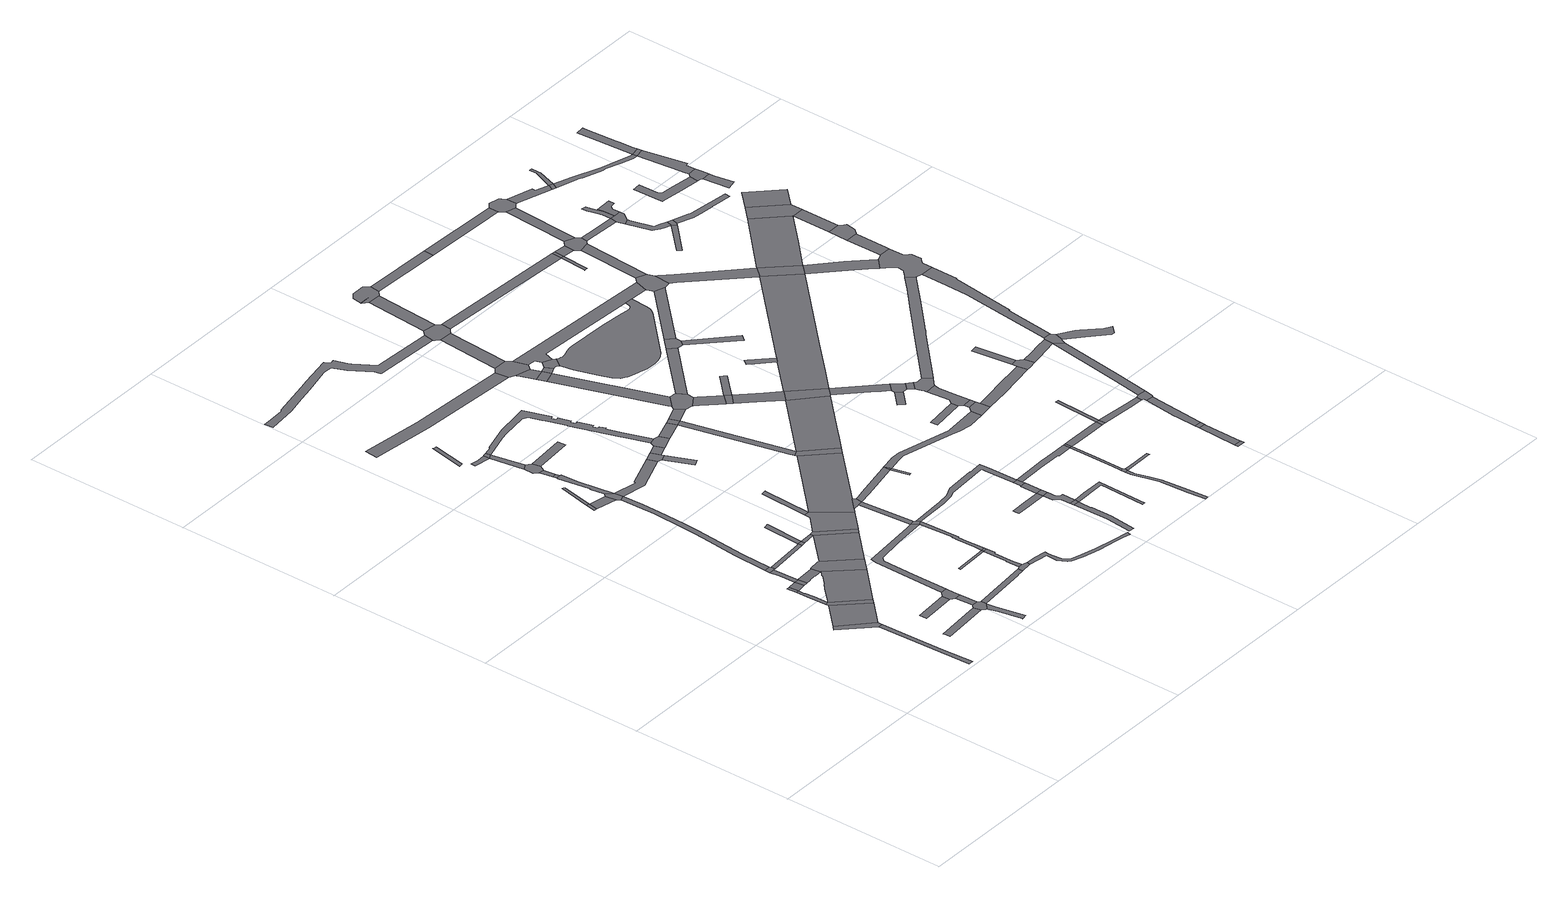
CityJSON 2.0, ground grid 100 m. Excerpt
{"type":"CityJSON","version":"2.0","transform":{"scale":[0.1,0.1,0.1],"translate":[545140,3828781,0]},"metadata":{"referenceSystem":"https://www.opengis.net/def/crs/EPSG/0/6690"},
"CityObjects":{
"road1":{"type":"Road","attributes":{"RoadStructureAttribute.sectionType":"1"},"geometry":[{"type":"MultiSurface","lod":"1","boundaries":[[[0,1,2,3,4,5]]]}]},
"road2":{"type":"Road","geometry":[{"type":"MultiSurface","lod":"1","boundaries":[[[6,7,3,2,8,9]]]}]},
"road3":{"type":"Road","attributes":{"function":"3","RoadStructureAttribute.sectionType":"1"},"geometry":[{"type":"MultiSurface","lod":"1","boundaries":[[[10,6,9,11]]]}]},
"road4":{"type":"Road","attributes":{"RoadStructureAttribute.sectionType":"1"},"geometry":[{"type":"MultiSurface","lod":"1","boundaries":[[[12,13,14,15,16,17,18,19]]]}]},
"road5":{"type":"Road","geometry":[{"type":"MultiSurface","lod":"1","boundaries":[[[20,21,16,15]]]}]},
"road6":{"type":"Road","geometry":[{"type":"MultiSurface","lod":"1","boundaries":[[[19,18,22,10,11,23]]]}]},
"road7":{"type":"Road","attributes":{"RoadStructureAttribute.sectionType":"1"},"geometry":[{"type":"MultiSurface","lod":"1","boundaries":[[[24,25,20,15,26,27,28]]]}]},
"road8":{"type":"Road","attributes":{"RoadStructureAttribute.sectionType":"1"},"geometry":[{"type":"MultiSurface","lod":"1","boundaries":[[[29,30,31,32,33]]]}]},
"road9":{"type":"Road","geometry":[{"type":"MultiSurface","lod":"1","boundaries":[[[34,24,28,35]]]}]},
"road10":{"type":"Road","attributes":{"RoadStructureAttribute.sectionType":"1"},"geometry":[{"type":"MultiSurface","lod":"1","boundaries":[[[36,37,38,24,34]]]}]},
"road11":{"type":"Road","geometry":[{"type":"MultiSurface","lod":"1","boundaries":[[[39,40,41,42]]]}]},
"road12":{"type":"Road","geometry":[{"type":"MultiSurface","lod":"1","boundaries":[[[43,37,36,44,45,46,47,48]]]}]},
"road13":{"type":"Road","attributes":{"function":"3","RoadStructureAttribute.sectionType":"1"},"geometry":[{"type":"MultiSurface","lod":"1","boundaries":[[[49,50,51,52,53,54,55,56,57,19,23,58]]]}]},
"road14":{"type":"Road","attributes":{"RoadStructureAttribute.sectionType":"1"},"geometry":[{"type":"MultiSurface","lod":"1","boundaries":[[[59,60,34,35,61,62,63,64,65]]]}]},
"road15":{"type":"Road","geometry":[{"type":"MultiSurface","lod":"1","boundaries":[[[66,67,68,29,33,69,70,71,72,73,74]]]}]},
"road16":{"type":"Road","attributes":{"RoadStructureAttribute.sectionType":"1"},"geometry":[{"type":"MultiSurface","lod":"1","boundaries":[[[75,76,72,71,77,78,79,80]]]}]},
"road17":{"type":"Road","attributes":{"RoadStructureAttribute.sectionType":"1"},"geometry":[{"type":"MultiSurface","lod":"1","boundaries":[[[81,82,66,74]]]}]},
"road18":{"type":"Road","geometry":[{"type":"MultiSurface","lod":"1","boundaries":[[[83,39,42,82,81,84,85]]]}]},
"road19":{"type":"Road","attributes":{"RoadStructureAttribute.sectionType":"1"},"geometry":[{"type":"MultiSurface","lod":"1","boundaries":[[[86,87,88,89,45,44,90]]]}]},
"road20":{"type":"Road","attributes":{"RoadStructureAttribute.sectionType":"1"},"geometry":[{"type":"MultiSurface","lod":"1","boundaries":[[[91,92,93,94,95,96,97,98,99,100,101,102,103,104,105,106,43,48]]]}]},
"road21":{"type":"Road","geometry":[{"type":"MultiSurface","lod":"1","boundaries":[[[107,108,109,110,59,65,49,58,111,112,113]]]}]},
"road22":{"type":"Road","geometry":[{"type":"MultiSurface","lod":"1","boundaries":[[[114,115,116,117]]]}]},
"road23":{"type":"Road","attributes":{"RoadStructureAttribute.sectionType":"1"},"geometry":[{"type":"MultiSurface","lod":"1","boundaries":[[[118,117,116,119,120]]]}]},
"road24":{"type":"Road","geometry":[{"type":"MultiSurface","lod":"1","boundaries":[[[121,122,123,124,114,117]]]}]},
"road25":{"type":"Road","geometry":[{"type":"MultiSurface","lod":"1","boundaries":[[[125,86,90,126]]]}]},
"road26":{"type":"Road","attributes":{"RoadStructureAttribute.sectionType":"1"},"geometry":[{"type":"MultiSurface","lod":"1","boundaries":[[[127,73,72,128,129,130]]]}]},
"road27":{"type":"Road","attributes":{"function":"3","RoadStructureAttribute.sectionType":"1"},"geometry":[{"type":"MultiSurface","lod":"1","boundaries":[[[131,132,107,113,133]]]}]},
"road28":{"type":"Road","geometry":[{"type":"MultiSurface","lod":"1","boundaries":[[[134,135,136,120,119,137,138,98,97,139]]]}]},
"road29":{"type":"Road","geometry":[{"type":"MultiSurface","lod":"1","boundaries":[[[140,141,142,143,86,125]]]}]},
"road30":{"type":"Road","attributes":{"RoadStructureAttribute.sectionType":"1"},"geometry":[{"type":"MultiSurface","lod":"1","boundaries":[[[144,125,126,131]]]}]},
"road31":{"type":"Road","geometry":[{"type":"MultiSurface","lod":"1","boundaries":[[[145,146,147,148,149]]]}]},
"road32":{"type":"Road","attributes":{"RoadStructureAttribute.sectionType":"1"},"geometry":[{"type":"MultiSurface","lod":"1","boundaries":[[[150,151,152,153,154,155,134,139]]]}]},
"road33":{"type":"Road","attributes":{"RoadStructureAttribute.sectionType":"1"},"geometry":[{"type":"MultiSurface","lod":"1","boundaries":[[[156,157,158,159,160]]]}]},
"road34":{"type":"Road","geometry":[{"type":"MultiSurface","lod":"1","boundaries":[[[161,162,163,152,151]]]}]},
"road35":{"type":"Road","attributes":{"RoadStructureAttribute.sectionType":"1"},"geometry":[{"type":"MultiSurface","lod":"1","boundaries":[[[164,165,163,162,166]]]}]},
"road36":{"type":"Road","geometry":[{"type":"MultiSurface","lod":"1","boundaries":[[[167,168,169,170,164,166,171,172]]]}]},
"road37":{"type":"Road","attributes":{"RoadStructureAttribute.sectionType":"1"},"geometry":[{"type":"MultiSurface","lod":"1","boundaries":[[[173,174,175,176,83,85,177,178,179,180,181]]]}]},
"road38":{"type":"Road","attributes":{"RoadStructureAttribute.sectionType":"1"},"geometry":[{"type":"MultiSurface","lod":"1","boundaries":[[[182,159,168,167]]]}]},
"road39":{"type":"Road","geometry":[{"type":"MultiSurface","lod":"1","boundaries":[[[183,184,185,160,159,182]]]}]},
"road40":{"type":"Road","geometry":[{"type":"MultiSurface","lod":"1","boundaries":[[[186,187,144,131,133,188]]]}]},
"road41":{"type":"Road","geometry":[{"type":"MultiSurface","lod":"1","boundaries":[[[189,190,191,192]]]}]},
"road42":{"type":"Road","geometry":[{"type":"MultiSurface","lod":"1","boundaries":[[[193,127,130,194,195,196]]]}]},
"road43":{"type":"Road","attributes":{"RoadStructureAttribute.sectionType":"1"},"geometry":[{"type":"MultiSurface","lod":"1","boundaries":[[[197,198,199,139,97,200,201]]]}]},
"road44":{"type":"Road","geometry":[{"type":"MultiSurface","lod":"1","boundaries":[[[202,203,204,186,188,205,206]]]}]},
"road45":{"type":"Road","attributes":{"RoadStructureAttribute.sectionType":"1"},"geometry":[{"type":"MultiSurface","lod":"1","boundaries":[[[207,208,209,210,192,211,212,213,193,196]]]}]},
"road46":{"type":"Road","attributes":{"RoadStructureAttribute.sectionType":"1"},"geometry":[{"type":"MultiSurface","lod":"1","boundaries":[[[214,215,172,171]]]}]},
"road47":{"type":"Road","geometry":[{"type":"MultiSurface","lod":"1","boundaries":[[[216,189,192,210]]]}]},
"road48":{"type":"Road","attributes":{"RoadStructureAttribute.sectionType":"1"},"geometry":[{"type":"MultiSurface","lod":"1","boundaries":[[[217,218,219,220,202,206]]]}]},
"road49":{"type":"Road","attributes":{"RoadStructureAttribute.sectionType":"1"},"geometry":[{"type":"MultiSurface","lod":"1","boundaries":[[[221,222,223,224,225,181,226,227,228,229,230,231,189,216]]]}]},
"road50":{"type":"Road","geometry":[{"type":"MultiSurface","lod":"1","boundaries":[[[232,173,181,225,233]]]}]},
"road51":{"type":"Road","attributes":{"RoadStructureAttribute.sectionType":"1"},"geometry":[{"type":"MultiSurface","lod":"1","boundaries":[[[234,235,236,237,238,239,240]]]}]},
"road52":{"type":"Road","attributes":{"RoadStructureAttribute.sectionType":"1"},"geometry":[{"type":"MultiSurface","lod":"1","boundaries":[[[241,242,243,244,245,246,247,248,249,250,251,252,253,254,255,256,257,258,259,260,261,262,263,264,265,266,267,268,269,270,183,182,271,272,273,274,275,276,277,278,279,280,281,282,283]]]}]},
"road53":{"type":"Road","attributes":{"RoadStructureAttribute.sectionType":"1"},"geometry":[{"type":"MultiSurface","lod":"1","boundaries":[[[284,285,173,232]]]}]},
"road54":{"type":"Road","geometry":[{"type":"MultiSurface","lod":"1","boundaries":[[[286,287,288,289,290,285,284,291]]]}]},
"road55":{"type":"Road","geometry":[{"type":"MultiSurface","lod":"1","boundaries":[[[292,197,201,293,294,295]]]}]},
"road56":{"type":"Road","geometry":[{"type":"MultiSurface","lod":"1","boundaries":[[[296,297,298,294,293]]]}]},
"road57":{"type":"Road","attributes":{"RoadStructureAttribute.sectionType":"1"},"geometry":[{"type":"MultiSurface","lod":"1","boundaries":[[[299,300,301,302,303,304,305,306,307,308,195,194,309,310,311,312,313,314,315,316,317,318]]]}]},
"road58":{"type":"Road","attributes":{"RoadStructureAttribute.sectionType":"1"},"geometry":[{"type":"MultiSurface","lod":"1","boundaries":[[[319,292,295,320,321]]]}]},
"road59":{"type":"Road","attributes":{"RoadStructureAttribute.sectionType":"1"},"geometry":[{"type":"MultiSurface","lod":"1","boundaries":[[[322,323,324,325,326,327,328,329,330,331,332,333,334,335,336,337,338,339,340,341,342,343,344,345,346,347,348]]]}]},
"road60":{"type":"Road","attributes":{"RoadStructureAttribute.sectionType":"1"},"geometry":[{"type":"MultiSurface","lod":"1","boundaries":[[[349,350,351,206,205,288,287,352]]]}]},
"road61":{"type":"Road","geometry":[{"type":"MultiSurface","lod":"1","boundaries":[[[283,282,319,321,353,354]]]}]},
"road62":{"type":"Road","attributes":{"RoadStructureAttribute.sectionType":"1"},"geometry":[{"type":"MultiSurface","lod":"1","boundaries":[[[355,356,357,358,359,360,361,291,284,362,363,364,365,366]]]}]},
"road63":{"type":"Road","attributes":{"RoadStructureAttribute.sectionType":"1"},"geometry":[{"type":"MultiSurface","lod":"1","boundaries":[[[367,368,369,370,371,372,373,374,375,376,233,225,377,378,379,380,381,382,383,384,385,386,387]]]}]},
"road64":{"type":"Road","attributes":{"RoadStructureAttribute.sectionType":"1"},"geometry":[{"type":"MultiSurface","lod":"1","boundaries":[[[388,354,353,389,390]]]}]},
"road65":{"type":"Road","attributes":{"RoadStructureAttribute.sectionType":"1"},"geometry":[{"type":"MultiSurface","lod":"1","boundaries":[[[391,390,392,393,394]]]}]},
"road66":{"type":"Road","geometry":[{"type":"MultiSurface","lod":"1","boundaries":[[[395,396,397,398,399,400,401,402]]]}]},
"road67":{"type":"Road","geometry":[{"type":"MultiSurface","lod":"1","boundaries":[[[403,388,390,391,404]]]}]},
"road68":{"type":"Road","geometry":[{"type":"MultiSurface","lod":"1","boundaries":[[[405,406,407,408,366]]]}]},
"road69":{"type":"Road","attributes":{"RoadStructureAttribute.sectionType":"1"},"geometry":[{"type":"MultiSurface","lod":"1","boundaries":[[[409,410,411,412,413,414,415,416]]]}]},
"road70":{"type":"Road","geometry":[{"type":"MultiSurface","lod":"1","boundaries":[[[355,366,408]]]}]},
"road71":{"type":"Road","geometry":[{"type":"MultiSurface","lod":"1","boundaries":[[[394,393,417,418,349,352,419]]]}]},
"road72":{"type":"Road","attributes":{"RoadStructureAttribute.sectionType":"1"},"geometry":[{"type":"MultiSurface","lod":"1","boundaries":[[[420,403,404,421,422]]]}]},
"road73":{"type":"Road","geometry":[{"type":"MultiSurface","lod":"1","boundaries":[[[423,424,409,416]]]}]},
"road74":{"type":"Road","attributes":{"RoadStructureAttribute.sectionType":"1"},"geometry":[{"type":"MultiSurface","lod":"1","boundaries":[[[425,426,427,428,429,430,402,431,432,433,434,424,423]]]}]},
"road75":{"type":"Road","geometry":[{"type":"MultiSurface","lod":"1","boundaries":[[[435,395,402,430]]]}]},
"road76":{"type":"Road","attributes":{"RoadStructureAttribute.sectionType":"1"},"geometry":[{"type":"MultiSurface","lod":"1","boundaries":[[[436,437,395,435]]]}]},
"road77":{"type":"Road","attributes":{"RoadStructureAttribute.sectionType":"1"},"geometry":[{"type":"MultiSurface","lod":"1","boundaries":[[[438,439,440,441,442,443]]]}]},
"road78":{"type":"Road","geometry":[{"type":"MultiSurface","lod":"1","boundaries":[[[442,441,444,445,446]]]}]},
"road79":{"type":"Road","geometry":[{"type":"MultiSurface","lod":"1","boundaries":[[[447,240,239,438,443,448,449,450,451]]]}]},
"road80":{"type":"Road","geometry":[{"type":"MultiSurface","lod":"1","boundaries":[[[387,386,452,437,436,453]]]}]},
"road81":{"type":"Road","attributes":{"RoadStructureAttribute.sectionType":"1"},"geometry":[{"type":"MultiSurface","lod":"1","boundaries":[[[446,445,444,454,455,456,457]]]}]},
"road82":{"type":"Road","attributes":{"RoadStructureAttribute.sectionType":"1"},"geometry":[{"type":"MultiSurface","lod":"1","boundaries":[[[458,459,460,461,462,463,423,416]]]}]},
"road83":{"type":"Road","geometry":[{"type":"MultiSurface","lod":"1","boundaries":[[[464,465,457,456,466,420,422,467,468,469,470,471]]]}]},
"road84":{"type":"Road","geometry":[{"type":"MultiSurface","lod":"1","boundaries":[[[472,442,446,473]]]}]},
"road85":{"type":"Road","attributes":{"RoadStructureAttribute.sectionType":"1"},"geometry":[{"type":"MultiSurface","lod":"1","boundaries":[[[474,475,447,451,476,477]]]}]},
"road86":{"type":"Road","attributes":{"RoadStructureAttribute.sectionType":"1"},"geometry":[{"type":"MultiSurface","lod":"1","boundaries":[[[478,479,480,481,469,468,482,483,484,485,486]]]}]},
"road87":{"type":"Road","attributes":{"function":"3","RoadStructureAttribute.sectionType":"1"},"geometry":[{"type":"MultiSurface","lod":"1","boundaries":[[[487,488,394,419,489,490,491]]]}]},
"road88":{"type":"Road","geometry":[{"type":"MultiSurface","lod":"1","boundaries":[[[492,472,473,493,494,495,496,497]]]}]},
"road89":{"type":"Road","geometry":[{"type":"MultiSurface","lod":"1","boundaries":[[[486,485,498,499]]]}]},
"road90":{"type":"Road","geometry":[{"type":"MultiSurface","lod":"1","boundaries":[[[500,348,347,501,474,477,502,503,504,505]]]}]},
"road91":{"type":"Road","attributes":{"RoadStructureAttribute.sectionType":"1"},"geometry":[{"type":"MultiSurface","lod":"1","boundaries":[[[506,507,508,509,510,511,355,408,512,513,514,515,516,517,518,519]]]}]},
"road92":{"type":"Road","attributes":{"RoadStructureAttribute.sectionType":"1"},"geometry":[{"type":"MultiSurface","lod":"1","boundaries":[[[520,521,387,453,522,523,524,525,526,527]]]}]},
"road93":{"type":"Road","attributes":{"RoadStructureAttribute.sectionType":"1"},"geometry":[{"type":"MultiSurface","lod":"1","boundaries":[[[528,529,499,498,530,531,487,532]]]}]},
"road94":{"type":"Road","attributes":{"RoadStructureAttribute.sectionType":"1"},"geometry":[{"type":"MultiSurface","lod":"1","boundaries":[[[533,534,500,505,535]]]}]},
"road95":{"type":"Road","geometry":[{"type":"MultiSurface","lod":"1","boundaries":[[[536,537,538,539,540,486,499]]]}]},
"road96":{"type":"Road","attributes":{"RoadStructureAttribute.sectionType":"1"},"geometry":[{"type":"MultiSurface","lod":"1","boundaries":[[[541,542,543,544,545,546,547,548,549,550,551]]]}]},
"road97":{"type":"Road","attributes":{"RoadStructureAttribute.sectionType":"1"},"geometry":[{"type":"MultiSurface","lod":"1","boundaries":[[[552,471,470,553,554]]]}]},
"road98":{"type":"Road","geometry":[{"type":"MultiSurface","lod":"1","boundaries":[[[555,546,545,556,557]]]}]},
"road99":{"type":"Road","geometry":[{"type":"MultiSurface","lod":"1","boundaries":[[[558,559,560,561,562,563,533,535,564,565,566,567]]]}]},
"road100":{"type":"Road","geometry":[{"type":"MultiSurface","lod":"1","boundaries":[[[532,487,491,568,569]]]}]},
"road101":{"type":"Road","attributes":{"RoadStructureAttribute.sectionType":"1"},"geometry":[{"type":"MultiSurface","lod":"1","boundaries":[[[526,570,571,572,555,557,573,574,575]]]}]},
"road102":{"type":"Road","geometry":[{"type":"MultiSurface","lod":"1","boundaries":[[[576,577,578,579,580,556,545]]]}]},
"road103":{"type":"Road","geometry":[{"type":"MultiSurface","lod":"1","boundaries":[[[581,527,526,575]]]}]},
"road104":{"type":"Road","geometry":[{"type":"MultiSurface","lod":"1","boundaries":[[[582,583,584,585,586,587,588,589,590,591,592,593,594,595,596,597,598,599,496,495,600,601,602,603,604,605,606,607,608,609,610,611,612,613,614,615,616,617,618,619,620,621,622]]]}]},
"road105":{"type":"Road","geometry":[{"type":"MultiSurface","lod":"1","boundaries":[[[623,624,625,626]]]}]},
"road106":{"type":"Road","attributes":{"RoadStructureAttribute.sectionType":"1"},"geometry":[{"type":"MultiSurface","lod":"1","boundaries":[[[569,568,627,628,629,630]]]}]},
"road107":{"type":"Road","geometry":[{"type":"MultiSurface","lod":"1","boundaries":[[[631,632,633,634]]]}]},
"road108":{"type":"Road","attributes":{"RoadStructureAttribute.sectionType":"1"},"geometry":[{"type":"MultiSurface","lod":"1","boundaries":[[[450,449,635,492,497,636,582,622,637,638]]]}]},
"road109":{"type":"Road","geometry":[{"type":"MultiSurface","lod":"1","boundaries":[[[639,552,554,640,641,642]]]}]},
"road110":{"type":"Road","attributes":{"RoadStructureAttribute.sectionType":"1"},"geometry":[{"type":"MultiSurface","lod":"1","boundaries":[[[643,644,581,575,645,646,647,648,649]]]}]},
"road111":{"type":"Road","geometry":[{"type":"MultiSurface","lod":"1","boundaries":[[[650,651,652,653,654,655,656]]]}]},
"road112":{"type":"Road","geometry":[{"type":"MultiSurface","lod":"1","boundaries":[[[657,658,659,660,519,518,661,662]]]}]},
"road113":{"type":"Road","geometry":[{"type":"MultiSurface","lod":"1","boundaries":[[[663,664,658,657]]]}]},
"road114":{"type":"Road","geometry":[{"type":"MultiSurface","lod":"1","boundaries":[[[630,629,665,631,634,666,667,668]]]}]},
"road115":{"type":"Road","attributes":{"RoadStructureAttribute.sectionType":"1"},"geometry":[{"type":"MultiSurface","lod":"1","boundaries":[[[669,670,671,672,673,674,623,626,664,663]]]}]},
"road116":{"type":"Road","attributes":{"RoadStructureAttribute.sectionType":"1"},"geometry":[{"type":"MultiSurface","lod":"1","boundaries":[[[668,667,675,676]]]}]},
"road117":{"type":"Road","attributes":{"RoadStructureAttribute.sectionType":"1"},"geometry":[{"type":"MultiSurface","lod":"1","boundaries":[[[565,564,677,678]]]}]},
"road118":{"type":"Road","attributes":{"RoadStructureAttribute.sectionType":"1"},"geometry":[{"type":"MultiSurface","lod":"1","boundaries":[[[679,680,681,682,641,640]]]}]},
"road119":{"type":"Road","attributes":{"RoadStructureAttribute.sectionType":"1"},"geometry":[{"type":"MultiSurface","lod":"1","boundaries":[[[504,503,683,684,685]]]}]},
"road120":{"type":"Road","geometry":[{"type":"MultiSurface","lod":"1","boundaries":[[[686,676,675,687,688,673,672,689,690,691,692]]]}]},
"road121":{"type":"Road","geometry":[{"type":"MultiSurface","lod":"1","boundaries":[[[649,648,693,694]]]}]},
"road122":{"type":"Road","attributes":{"RoadStructureAttribute.sectionType":"1"},"geometry":[{"type":"MultiSurface","lod":"1","boundaries":[[[695,696,697,649,694]]]}]},
"road123":{"type":"Road","geometry":[{"type":"MultiSurface","lod":"1","boundaries":[[[698,699,700,701]]]}]},
"road124":{"type":"Road","attributes":{"RoadStructureAttribute.sectionType":"1"},"geometry":[{"type":"MultiSurface","lod":"1","boundaries":[[[702,639,642,703,704]]]}]},
"road125":{"type":"Road","attributes":{"RoadStructureAttribute.sectionType":"1"},"geometry":[{"type":"MultiSurface","lod":"1","boundaries":[[[705,706,707,662,661,708,709]]]}]},
"road126":{"type":"Road","attributes":{"RoadStructureAttribute.sectionType":"1"},"geometry":[{"type":"MultiSurface","lod":"1","boundaries":[[[710,698,701,711,712,713,714]]]}]},
"road127":{"type":"Road","attributes":{"RoadStructureAttribute.sectionType":"1"},"geometry":[{"type":"MultiSurface","lod":"1","boundaries":[[[715,716,717,694,693,718,719,720]]]}]},
"road128":{"type":"Road","geometry":[{"type":"MultiSurface","lod":"1","boundaries":[[[721,710,714,722]]]}]},
"road129":{"type":"Road","attributes":{"function":"3","RoadStructureAttribute.sectionType":"1"},"geometry":[{"type":"MultiSurface","lod":"1","boundaries":[[[723,656,655,724,532,569,725,726,727]]]}]},
"road130":{"type":"Road","attributes":{"RoadStructureAttribute.sectionType":"1"},"geometry":[{"type":"MultiSurface","lod":"1","boundaries":[[[728,729,730,721,722,731,732]]]}]},
"road131":{"type":"Road","geometry":[{"type":"MultiSurface","lod":"1","boundaries":[[[733,734,720,719,735,728,732,736,737]]]}]},
"road132":{"type":"Road","geometry":[{"type":"MultiSurface","lod":"1","boundaries":[[[738,739,638,637,740,741,702,704,742,743,744,745]]]}]},
"road133":{"type":"Road","geometry":[{"type":"MultiSurface","lod":"1","boundaries":[[[684,746,747,748,749,750]]]}]},
"road134":{"type":"Road","geometry":[{"type":"MultiSurface","lod":"1","boundaries":[[[751,752,705,709,753,754,755]]]}]},
"road135":{"type":"Road","attributes":{"RoadStructureAttribute.sectionType":"1"},"geometry":[{"type":"MultiSurface","lod":"1","boundaries":[[[756,757,752,751]]]}]},
"road136":{"type":"Road","geometry":[{"type":"MultiSurface","lod":"1","boundaries":[[[685,684,750,758]]]}]},
"road137":{"type":"Road","attributes":{"RoadStructureAttribute.sectionType":"1"},"geometry":[{"type":"MultiSurface","lod":"1","boundaries":[[[678,677,759,760,761,762]]]}]},
"road138":{"type":"Road","attributes":{"RoadStructureAttribute.sectionType":"1"},"geometry":[{"type":"MultiSurface","lod":"1","boundaries":[[[758,750,763,764]]]}]},
"road139":{"type":"Road","attributes":{"RoadStructureAttribute.sectionType":"1"},"geometry":[{"type":"MultiSurface","lod":"1","boundaries":[[[765,766,738,745]]]}]},
"road140":{"type":"Road","attributes":{"RoadStructureAttribute.sectionType":"1"},"geometry":[{"type":"MultiSurface","lod":"1","boundaries":[[[767,768,769,770,771,692,691,772,773,774,775,776,777,778,779,780]]]}]},
"road141":{"type":"Road","attributes":{"RoadStructureAttribute.sectionType":"1"},"geometry":[{"type":"MultiSurface","lod":"1","boundaries":[[[781,782,783,733,737,784,785]]]}]},
"road142":{"type":"Road","attributes":{"RoadStructureAttribute.sectionType":"1"},"geometry":[{"type":"MultiSurface","lod":"1","boundaries":[[[786,787,788,755,754,789,790,781]]]}]},
"road143":{"type":"Road","attributes":{"RoadStructureAttribute.sectionType":"1"},"geometry":[{"type":"MultiSurface","lod":"1","boundaries":[[[791,792,743,742,793,794,723,795]]]}]},
"road144":{"type":"Road","geometry":[{"type":"MultiSurface","lod":"1","boundaries":[[[796,764,763,797,798,766,765,799,800,801,802,803,804]]]}]},
"road145":{"type":"Road","attributes":{"RoadStructureAttribute.sectionType":"1"},"geometry":[{"type":"MultiSurface","lod":"1","boundaries":[[[805,796,804,806]]]}]},
"road146":{"type":"Road","geometry":[{"type":"MultiSurface","lod":"1","boundaries":[[[807,786,781,785,808,809,810,811]]]}]},
"road147":{"type":"Road","geometry":[{"type":"MultiSurface","lod":"1","boundaries":[[[795,723,727,812]]]}]},
"road148":{"type":"Road","attributes":{"RoadStructureAttribute.sectionType":"1"},"geometry":[{"type":"MultiSurface","lod":"1","boundaries":[[[813,802,801,814,815,816]]]}]},
"road149":{"type":"Road","geometry":[{"type":"MultiSurface","lod":"1","boundaries":[[[817,818,819,762,761,805,806,820,821,822,823,824,825,826,827]]]}]},
"road150":{"type":"Road","attributes":{"RoadStructureAttribute.sectionType":"1"},"geometry":[{"type":"MultiSurface","lod":"1","boundaries":[[[828,829,830,810,809,831,832,833,834]]]}]},
"road151":{"type":"Road","geometry":[{"type":"MultiSurface","lod":"1","boundaries":[[[835,836,837,838]]]}]},
"road152":{"type":"Road","attributes":{"RoadStructureAttribute.sectionType":"1"},"geometry":[{"type":"MultiSurface","lod":"1","boundaries":[[[839,840,841,842,807,811,843,844,845,846,847,848]]]}]},
"road153":{"type":"Road","geometry":[{"type":"MultiSurface","lod":"1","boundaries":[[[816,815,849,850,851,852,853,854,855]]]}]},
"road154":{"type":"Road","geometry":[{"type":"MultiSurface","lod":"1","boundaries":[[[856,857,858,859,860,861,862,816,855]]]}]},
"road155":{"type":"Road","attributes":{"RoadStructureAttribute.sectionType":"1"},"geometry":[{"type":"MultiSurface","lod":"1","boundaries":[[[863,864,865,866,867,850,849,868,869,870,871,872,835,873]]]}]},
"road156":{"type":"Road","attributes":{"RoadStructureAttribute.sectionType":"1"},"geometry":[{"type":"MultiSurface","lod":"1","boundaries":[[[874,875,812,727,876,877,878,879,880]]]}]},
"road157":{"type":"Road","attributes":{"RoadStructureAttribute.sectionType":"1"},"geometry":[{"type":"MultiSurface","lod":"1","boundaries":[[[881,882,883,823,822,884,885]]]}]},
"road158":{"type":"Road","geometry":[{"type":"MultiSurface","lod":"1","boundaries":[[[873,835,838,886,887]]]}]},
"road159":{"type":"Road","geometry":[{"type":"MultiSurface","lod":"1","boundaries":[[[888,889,890,891,892,893,853,852]]]}]},
"road160":{"type":"Road","attributes":{"function":"3","RoadStructureAttribute.sectionType":"1"},"geometry":[{"type":"MultiSurface","lod":"1","boundaries":[[[894,795,812,895,896,897]]]}]},
"road161":{"type":"Road","geometry":[{"type":"MultiSurface","lod":"1","boundaries":[[[885,884,898,899]]]}]},
"road162":{"type":"Road","geometry":[{"type":"MultiSurface","lod":"1","boundaries":[[[900,901,880,879,902,903,904,905,906,767,780,907,839,848,908,909,910,911,912,913,914,915]]]}]},
"road163":{"type":"Road","geometry":[{"type":"MultiSurface","lod":"1","boundaries":[[[916,917,918,919,920,885,899]]]}]},
"road164":{"type":"Road","attributes":{"RoadStructureAttribute.sectionType":"1"},"geometry":[{"type":"MultiSurface","lod":"1","boundaries":[[[921,922,923,924,887,886,925,926,927,928,929,930,931,932]]]}]},
"road165":{"type":"Road","attributes":{"RoadStructureAttribute.sectionType":"1"},"geometry":[{"type":"MultiSurface","lod":"1","boundaries":[[[933,934,935,900,915,936,937]]]}]},
"road166":{"type":"Road","geometry":[{"type":"MultiSurface","lod":"1","boundaries":[[[938,933,937,939,940,941,942,943,944,945]]]}]},
"road167":{"type":"Road","geometry":[{"type":"MultiSurface","lod":"1","boundaries":[[[946,894,897,947,948,949,950]]]}]},
"road168":{"type":"Road","attributes":{"RoadStructureAttribute.sectionType":"1"},"geometry":[{"type":"MultiSurface","lod":"1","boundaries":[[[947,938,945,948]]]}]},
"road169":{"type":"Road","attributes":{"RoadStructureAttribute.sectionType":"1"},"geometry":[{"type":"MultiSurface","lod":"1","boundaries":[[[951,952,953,954,955,899,898,956,957,958,959,960,961,962,963,964,965,966]]]}]},
"road170":{"type":"Road","attributes":{"RoadStructureAttribute.sectionType":"1"},"geometry":[{"type":"MultiSurface","lod":"1","boundaries":[[[967,968,969,970,971,972,973,974,975,976,977,978]]]}]},
"road171":{"type":"Road","attributes":{"RoadStructureAttribute.sectionType":"1"},"geometry":[{"type":"MultiSurface","lod":"1","boundaries":[[[979,946,950,980]]]}]},
"road172":{"type":"Road","geometry":[{"type":"MultiSurface","lod":"1","boundaries":[[[981,982,983,984,985]]]}]},
"road173":{"type":"Road","geometry":[{"type":"MultiSurface","lod":"1","boundaries":[[[986,987,988,989,978,977,990,983,982]]]}]},
"road174":{"type":"Road","attributes":{"RoadStructureAttribute.sectionType":"1"},"geometry":[{"type":"MultiSurface","lod":"1","boundaries":[[[991,992,993,965,994,995,989,988]]]}]},
"road175":{"type":"Road","geometry":[{"type":"MultiSurface","lod":"1","boundaries":[[[996,966,965,993]]]}]},
"road176":{"type":"Road","attributes":{"RoadStructureAttribute.sectionType":"1"},"geometry":[{"type":"MultiSurface","lod":"1","boundaries":[[[997,998,999,1000,1001,1002,1003,1004,1005,1006,1007,966,996]]]}]}
},
"vertices":[
[575,214,0],[564,462,0],[559,605,0],[533,604,0],[556,27,0],[583,28,0],
[386,794,0],[364,772,0],[558,622,0],[558,634,0],
[522,930,0],[688,764,0],
[538,1044,0],[535,1097,0],[530,1096,0],[530,1135,0],[513,1134,0],[515,1044,0],[521,951,0],[543,953,0],
[525,1195,0],[508,1194,0],
[521,941,0],[709,786,0],
[582,1200,0],[576,1200,0],[530,1137,0],[541,1139,0],[587,1143,0],
[972,330,0],[688,305,0],[690,283,0],[692,261,0],[982,285,0],
[609,1202,0],[614,1146,0],
[603,1357,0],[570,1354,0],[576,1297,0],
[952,519,0],[743,505,0],[746,460,0],[955,474,0],
[571,1390,0],[614,1358,0],[612,1383,0],[609,1385,0],[607,1387,0],[606,1389,0],
[742,1155,0],[739,1152,0],[730,1143,0],[717,1130,0],[720,1126,0],[661,1067,0],[658,1069,0],[632,1045,0],[551,961,0],[905,983,0],
[730,1212,0],[615,1203,0],[642,1148,0],[642,1152,0],[690,1156,0],[691,1151,0],[739,1155,0],
[988,348,0],[986,346,0],[985,345,0],[991,279,0],[1002,271,0],[1006,269,0],[1043,301,0],[1042,332,0],[1025,346,0],
[1051,253,0],[1043,297,0],[1025,206,0],[1052,71,0],[1052,67,0],[1085,73,0],
[1020,456,0],[983,455,0],
[981,547,0],[1018,503,0],[1018,547,0],
[865,1404,0],[856,1403,0],[856,1401,0],[616,1383,0],[867,1380,0],
[606,1393,0],[612,1572,0],[641,1891,0],[644,1987,0],[650,2152,0],[648,2261,0],[645,2388,0],[614,2374,0],[617,2235,0],[619,2181,0],[619,2151,0],[612,1978,0],[608,1901,0],[601,1821,0],[579,1598,0],[572,1410,0],
[809,1222,0],[799,1221,0],[734,1215,0],[731,1215,0],[946,1023,0],[965,1044,0],[970,1049,0],
[463,2484,0],[451,2426,0],[468,2422,0],[480,2480,0],
[491,2478,0],[598,2395,0],[585,2458,0],
[520,2671,0],[512,2676,0],[505,2681,0],[504,2678,0],
[892,1406,0],[894,1383,0],
[1394,368,0],[1347,329,0],[1348,334,0],[1397,339,0],
[975,1390,0],[965,1380,0],[1142,1222,0],
[604,2476,0],[601,2474,0],[600,2472,0],[601,2391,0],[606,2385,0],[637,2440,0],
[907,1637,0],[907,1641,0],[892,1638,0],[877,1635,0],
[974,1412,0],
[397,3427,0],[386,3430,0],[375,3432,0],[334,3222,0],[359,3225,0],
[606,2651,0],[599,2762,0],[561,2761,0],[561,2751,0],[594,2562,0],[590,2561,0],
[437,3181,0],[390,3189,0],[385,3161,0],[486,3145,0],[486,3183,0],
[592,2762,0],[587,2786,0],[559,2781,0],
[542,2862,0],[543,2859,0],[574,2857,0],
[553,2963,0],[521,2940,0],[520,2882,0],[537,2867,0],[592,2891,0],[585,2941,0],
[1367,1057,0],[1332,1052,0],[990,1019,0],[984,986,0],[1017,763,0],[1020,960,0],[1039,981,0],[1202,1005,0],[1398,1022,0],
[516,3160,0],
[512,3190,0],[500,3187,0],[488,3184,0],
[999,1414,0],[989,1413,0],[1167,1246,0],
[1411,623,0],[1207,614,0],[1208,599,0],[1410,608,0],
[1414,376,0],[1463,347,0],[1470,369,0],[1440,376,0],
[985,2501,0],[783,2422,0],[781,2413,0],[790,2361,0],[1007,2445,0],
[1094,1541,0],[1092,1515,0],[1092,1505,0],[1275,1354,0],[1126,1540,0],
[1434,431,0],[1431,552,0],[1439,554,0],[1436,609,0],[1410,539,0],[1413,460,0],[1410,459,0],
[830,2913,0],[825,2962,0],
[1435,624,0],
[1140,1836,0],[1140,1838,0],[1125,1836,0],[1110,1835,0],
[1432,697,0],[1430,739,0],[1429,792,0],[1432,792,0],[1421,1033,0],[1412,815,0],[1407,815,0],[1409,787,0],[1406,787,0],[1410,724,0],[1414,670,0],
[1400,1062,0],[1407,1055,0],
[843,3625,0],[513,3644,0],[139,3690,0],[130,3609,0],[509,3564,0],[1130,3526,0],[1117,3607,0],
[1103,2745,0],[1071,2841,0],[1079,2844,0],[1067,2879,0],[1058,2877,0],[1056,2876,0],[1045,2904,0],[1048,2906,0],[1058,2910,0],[1031,2995,0],[1018,2991,0],[1015,2990,0],[1005,3020,0],[1009,3022,0],[1019,3026,0],[997,3098,0],[986,3094,0],[982,3092,0],[971,3121,0],[976,3123,0],[987,3127,0],[985,3131,0],[934,3286,0],[925,3285,0],[903,3282,0],[887,3279,0],[871,3277,0],[731,3257,0],[564,3210,0],[565,3203,0],[671,3208,0],[721,3218,0],[875,3237,0],[904,3220,0],[928,3146,0],[931,3146,0],[941,3116,0],[973,3017,0],[972,3014,0],[1064,2735,0],[1065,2732,0],[1116,2578,0],[1156,2589,0],
[1373,1384,0],[1341,1380,0],
[1365,1435,0],[1361,1439,0],[1298,1377,0],[1308,1378,0],[1337,1380,0],[1377,1424,0],
[1043,2524,0],[1029,2436,0],[1071,2454,0],[1065,2468,0],
[1101,2272,0],[1122,2281,0],[1142,2290,0],
[1907,145,0],[1791,170,0],[1704,191,0],[1642,209,0],[1624,228,0],[1610,245,0],[1605,261,0],[1601,330,0],[1605,356,0],[1531,365,0],[1581,328,0],[1582,260,0],[1606,209,0],[1623,194,0],[1692,172,0],[1793,147,0],[1909,128,0],[1958,120,0],[2003,109,0],[2009,131,0],
[1103,2547,0],[1072,2471,0],[1125,2491,0],
[794,4125,0],[720,4244,0],[710,4264,0],[685,4336,0],[660,4331,0],[640,4363,0],[447,4327,0],[391,4315,0],[162,4267,0],[153,4259,0],[40,4252,0],[8,4254,0],[13,4203,0],[187,4219,0],[309,4248,0],[399,4267,0],[562,4305,0],[573,4306,0],[588,4307,0],[625,4301,0],[660,4225,0],[739,4103,0],[745,4073,0],[746,4068,0],[750,4068,0],[1150,4047,0],[1159,4105,0],
[1494,1907,0],[1196,1610,0],[1130,1544,0],[1661,1741,0],
[1209,2524,0],[1188,2580,0],
[1693,1492,0],[1673,1488,0],[1446,1441,0],[1435,1439,0],[1435,1435,0],[1432,1434,0],[1382,1425,0],[1389,1388,0],[1438,1398,0],[1454,1401,0],[1682,1448,0],[1693,1451,0],
[2023,1059,0],[2022,1103,0],[2021,1117,0],[1998,1115,0],[1934,1110,0],[1934,1116,0],[1750,1103,0],[1692,1077,0],[1622,1068,0],[1622,1065,0],[1624,1040,0],[1626,1040,0],[1647,1043,0],[1695,1051,0],[1710,1056,0],[1729,1065,0],[1986,1082,0],[1992,1077,0],[1991,1059,0],[1998,878,0],[2029,879,0],
[1312,2627,0],[1332,2571,0],[1334,2571,0],
[1368,2583,0],[1484,1946,0],[1490,1921,0],[1524,1938,0],
[1998,721,0],[1996,721,0],[1885,719,0],[1795,717,0],[1795,697,0],[1795,677,0],[1886,679,0],[1998,681,0],
[1346,2641,0],[1368,2585,0],
[1720,1344,0],[1727,1345,0],[1735,1347,0],[1710,1454,0],
[2032,502,0],[2038,289,0],[2023,131,0],[2057,128,0],[2073,288,0],[2072,417,0],[2069,417,0],[2071,502,0],
[1491,1918,0],[1492,1915,0],[1692,1772,0],
[1432,2674,0],[1460,2622,0],[1467,2625,0],
[2071,527,0],[2031,526,0],
[2071,535,0],[2072,609,0],[2054,610,0],[2053,611,0],[2037,629,0],[2036,681,0],[1999,681,0],[2001,619,0],[2029,590,0],[2029,588,0],
[2035,722,0],
[2033,825,0],[1994,825,0],
[1166,3507,0],[1167,3504,0],[1174,3484,0],[1202,3402,0],[1277,3427,0],[1257,3486,0],
[1221,3348,0],[1284,3370,0],[1295,3374,0],
[1151,3634,0],[1267,3499,0],[1282,3518,0],[1256,3600,0],[1232,3630,0],
[2000,833,0],[2032,845,0],
[1438,2717,0],[1439,2715,0],[1444,2699,0],[1507,2760,0],
[2263,507,0],[2259,229,0],[2267,229,0],[2275,228,0],[2279,532,0],[2150,531,0],
[1537,2757,0],[1527,2758,0],[1436,2683,0],[1513,2618,0],[1515,2620,0],[1579,2663,0],[1581,2701,0],[1550,2756,0],
[1317,3440,0],[1337,3394,0],
[1179,4016,0],[1169,3882,0],[1249,3877,0],[1259,4013,0],
[1678,2563,0],[1666,2576,0],[1595,2647,0],[1589,2652,0],[1519,2616,0],[1541,2594,0],[1611,2522,0],[1639,2493,0],[1692,2549,0],
[1856,2271,0],[1526,1940,0],[1759,1840,0],[1831,1912,0],[2032,2114,0],
[1343,3474,0],[1355,3397,0],[1367,3392,0],[1375,3385,0],[1416,3440,0],[1399,3452,0],
[1665,2467,0],[1721,2521,0],
[1188,4134,0],[1160,4036,0],[1277,4029,0],[1288,4039,0],[1293,4099,0],[1269,4125,0],
[2171,1434,0],[2168,1434,0],[1841,1510,0],[1778,1509,0],[1777,1509,0],[1776,1508,0],[1784,1470,0],[1835,1476,0],[2073,1419,0],[2168,1395,0],[2192,1389,0],[2270,1373,0],[2380,1388,0],[2372,1452,0],
[2338,884,0],[2243,885,0],[2198,850,0],[2338,848,0],[2338,843,0],[2425,844,0],[2430,844,0],[2429,886,0],
[1908,2334,0],[1841,2401,0],[1752,2378,0],[1851,2276,0],[1913,2329,0],
[1217,4519,0],[1213,4461,0],[1296,4514,0],
[1785,2586,0],[1845,2647,0],[1830,2661,0],[1816,2675,0],[1757,2614,0],
[2507,152,0],[2495,289,0],[2474,366,0],[2454,439,0],[2453,479,0],[2433,478,0],[2434,446,0],[2475,291,0],[2487,104,0],[2500,3,0],[2521,5,0],
[1840,3048,0],[1587,2707,0],[1883,3005,0],
[2433,508,0],[2456,501,0],[2448,508,0],
[1227,4634,0],[1206,4617,0],[1194,4607,0],[1186,4550,0],[1328,4551,0],[1186,4548,0],[1328,4543,0],[1335,4602,0],[1325,4613,0],[1307,4633,0],
[2039,2121,0],[2081,2164,0],
[2430,773,0],[2432,616,0],[2433,563,0],[2448,563,0],[2447,663,0],[2445,844,0],
[2638,483,0],[2641,483,0],[2638,490,0],[2636,498,0],[2538,499,0],
[2444,886,0],
[2039,3474,0],[2034,3446,0],[2029,3436,0],[2022,3429,0],[2014,3426,0],[2004,3423,0],[1952,3428,0],[1809,3439,0],[1774,3441,0],[1559,3447,0],[1542,3446,0],[1527,3444,0],[1507,3438,0],[1469,3426,0],[1459,3423,0],[1449,3423,0],[1439,3428,0],[1429,3430,0],[1380,3372,0],[1393,3305,0],[1434,3170,0],[1460,3103,0],[1473,3081,0],[1483,3066,0],[1501,3054,0],[1516,3046,0],[1556,3034,0],[1611,3020,0],[1638,3012,0],[1666,3013,0],[1696,3010,0],[1721,3013,0],[1746,3021,0],[1766,3029,0],[1793,3046,0],[2053,3306,0],[2065,3321,0],[2075,3339,0],[2080,3352,0],[2082,3364,0],[2089,3472,0],
[2368,1580,0],[2165,1557,0],[2170,1513,0],[2371,1535,0],
[2188,1972,0],[2228,1933,0],[2265,1896,0],[2307,1938,0],
[2265,1871,0],[2181,1790,0],[2212,1758,0],[2296,1840,0],
[1331,3515,0],[1418,3510,0],[2198,3465,0],[2224,3545,0],
[1902,3111,0],[1921,3003,0],[1946,3035,0],[1945,3068,0],
[2635,884,0],[2477,887,0],[2457,844,0],[2476,843,0],[2635,844,0],[2699,844,0],[2699,883,0],
[2023,2653,0],[2009,2666,0],[1997,2650,0],[1985,2633,0],[2018,2602,0],[2104,2521,0],[2130,2547,0],
[2457,1489,0],[2398,1482,0],[2389,1471,0],[2380,1461,0],[2468,1400,0],[2460,1462,0],
[2453,1522,0],[2395,1516,0],
[2265,1882,0],[2315,1840,0],[2322,1839,0],[2363,1881,0],
[2441,1623,0],[2444,1624,0],[2434,1712,0],[2440,1748,0],[2371,1741,0],[2386,1603,0],
[2352,1809,0],[2393,1851,0],
[1761,4527,0],[1763,4587,0],
[2152,2782,0],[2153,2780,0],[2167,2798,0],[2180,2815,0],
[2144,3989,0],[2154,3989,0],[2157,4052,0],
[2406,1838,0],[2366,1774,0],[2368,1767,0],[2445,1754,0],[2457,1765,0],[2490,1797,0],[2449,1840,0],
[2723,844,0],[2722,882,0],
[2732,1161,0],[2722,1162,0],[2712,1163,0],
[2982,191,0],[2981,167,0],[3027,165,0],[3028,189,0],
[2213,3423,0],[2266,3390,0],[2276,3400,0],
[2845,1521,0],[2636,1491,0],[2589,1482,0],[2615,1420,0],[2855,1459,0],
[2990,430,0],[3027,189,0],[3030,424,0],[3030,425,0],[3030,428,0],
[2882,870,0],[2818,876,0],[2724,882,0],[2914,830,0],[3004,823,0],[3006,858,0],
[2991,460,0],[3033,458,0],
[2659,3078,0],[2103,2520,0],[2193,2276,0],[2368,2452,0],[2823,2908,0],
[3015,800,0],[2994,601,0],[2995,578,0],[3033,463,0],[3060,795,0],
[3030,867,0],[3019,863,0],[3017,822,0],[3072,808,0],[3079,860,0],
[2253,3575,0],[2241,3563,0],[2205,3445,0],[2209,3433,0],[2321,3407,0],[2329,3509,0],[2314,3547,0],[2313,3550,0],
[2143,3827,0],[2143,3825,0],[2153,3826,0],[2163,3827,0],[2174,3988,0],
[2885,1558,0],[2841,1552,0],[2880,1463,0],[2929,1471,0],[2919,1532,0],
[2851,1799,0],[2807,1793,0],
[2177,4050,0],
[2209,4511,0],[2258,4509,0],[2280,4508,0],[2281,4568,0],
[2250,3983,0],[2253,4046,0],
[2338,3965,0],[2275,3953,0],
[3119,2481,0],[3044,2407,0],[2931,2300,0],[2808,2183,0],[2742,2121,0],[2779,2074,0],[2785,2079,0],[2806,2097,0],[2811,2102,0],[2831,2121,0],[2972,2256,0],[3045,2326,0],[3147,2427,0],[3161,2439,0],
[3123,1506,0],[3061,1069,0],[3058,1053,0],[3110,1070,0],[3166,1462,0],
[3127,1564,0],[3053,1552,0],[2990,1541,0],[2981,1480,0],[3053,1494,0],
[2404,3436,0],[2341,3498,0],[2350,3380,0],[2657,3079,0],[2711,3137,0],
[2284,4074,0],[2253,3980,0],[2267,3963,0],[2348,3975,0],[2359,3985,0],[2360,3985,0],[2362,4024,0],[2352,4037,0],[2343,4047,0],
[2306,4475,0],[2366,4460,0],
[3134,1571,0],[3177,1489,0],[3182,1489,0],[3199,1546,0],[3183,1569,0],
[2879,2967,0],
[2484,4018,0],[2482,3978,0],[2591,3972,0],[2597,4013,0],
[2315,4594,0],[2304,4585,0],[2289,4574,0],[2376,4467,0],[2386,4473,0],[2399,4482,0],[2398,4545,0],[2393,4553,0],[2388,4562,0],[2383,4569,0],[2375,4579,0],
[3396,1382,0],[3309,1470,0],[3290,1489,0],[3273,1411,0],[3379,1319,0],[3396,1315,0],[3437,1358,0],
[2743,3727,0],[2580,3562,0],[2600,3542,0],[2764,3706,0],
[3197,2428,0],[3198,2428,0],[3198,2268,0],[3198,2130,0],[3220,1873,0],[3226,1873,0],[3274,2264,0],[3274,2266,0],[3279,2266,0],[3279,2428,0],
[2604,3923,0],[2642,3938,0],[2673,3984,0],[2672,4012,0],[2630,4010,0],[2628,4006,0],[2628,4011,0],
[2624,4085,0],[2605,4151,0],[2599,4180,0],[2571,4185,0],[2574,4155,0],[2588,4109,0],[2597,4067,0],
[2711,3781,0],[2680,3792,0],[2678,3793,0],[2644,3927,0],[2643,3933,0],[2644,3775,0],[2655,3769,0],[2670,3761,0],[2682,3749,0],[2711,3738,0],[2756,3765,0],
[3068,2790,0],[3040,2819,0],[3012,2730,0],[3041,2703,0],[3089,2653,0],[3105,2636,0],[3163,2691,0],
[2629,4456,0],[2557,4481,0],[2555,4499,0],[2618,4416,0],[2636,4453,0],
[2774,3716,0],[2787,3753,0],
[2670,4061,0],[2687,4080,0],[2717,4084,0],[2717,4121,0],[2620,4116,0],[2627,4088,0],
[3034,3453,0],[2893,2980,0],[3037,3122,0],[3199,3287,0],
[2641,4409,0],[2661,4444,0],
[3204,2708,0],[3170,2694,0],[3127,2613,0],[3170,2568,0],[3168,2529,0],[3158,2520,0],[3129,2491,0],[3172,2436,0],[3279,2494,0],[3300,2515,0],[3310,2525,0],[3308,2585,0],[3299,2594,0],[3277,2614,0],[3277,2648,0],[3277,2708,0],
[2698,4555,0],[2700,4617,0],[2691,4617,0],[2682,4617,0],[2683,4575,0],
[3031,3700,0],[2899,3717,0],[2882,3720,0],[2880,3720,0],[2875,3680,0],[2877,3679,0],[2900,3677,0],[3007,3666,0],[3011,3668,0],[3032,3666,0],[3138,3653,0],[3142,3688,0],
[3203,2927,0],[3204,2730,0],[3204,2711,0],[3277,2730,0],[3277,2927,0],
[3203,3048,0],[3280,2931,0],[3295,2948,0],[3304,2958,0],[3314,3018,0],[3302,3028,0],[3280,3046,0],[3277,3048,0],
[3108,3529,0],[3203,3285,0],[3278,3285,0],[3278,3354,0],[3278,3363,0],
[3107,4287,0],[3025,4314,0],[2949,4335,0],[2926,4343,0],[2774,4405,0],[2764,4372,0],[2775,4368,0],[2798,4359,0],[2800,4358,0],[2919,4318,0],[2918,4315,0],[2941,4314,0],[3026,4285,0],[3103,4261,0],[3132,4262,0],[3129,4288,0],
[3029,3940,0],[2954,3948,0],[2934,3964,0],[2928,4087,0],[2903,4085,0],[2878,4084,0],[2887,3908,0],[2887,3899,0],[2910,3896,0],[3029,3884,0],[3147,3872,0],[3152,3927,0],
[3207,3629,0],[3375,3461,0],
[3235,3833,0],[3233,3865,0],[3179,3861,0],[3198,3706,0],[3256,3716,0],
[3231,3890,0],[3229,3916,0],[3226,3951,0],[3168,3947,0],[3172,3869,0],
[3222,4008,0],[3238,4011,0],[3188,4272,0],[3161,3999,0],[3165,3976,0],
[3183,4298,0],
[3178,4326,0],[3174,4406,0],[3170,4432,0],[3161,4570,0],[3156,4628,0],[3155,4640,0],[3103,4635,0],[3109,4569,0],[3115,4505,0],[3124,4333,0],[3129,4295,0]
]}
